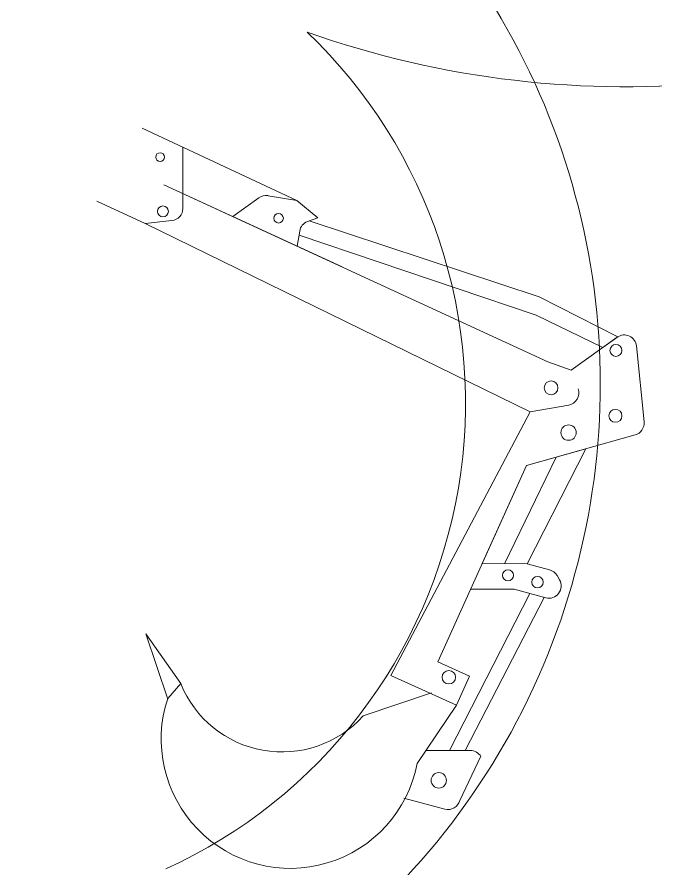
# Model space of a CAD drawing. Header units: millimetres. Extents: x -36433 to 17091, y -3786 to 28324.
# Drawn here: x -23569 to -20655, y 19725 to 23607 of the extents above; entities that cross this region are included whole.
import ezdxf

# ---------------------------------------------------------------- set-up
doc = ezdxf.new("R2010")
doc.units = ezdxf.units.MM

msp = doc.modelspace()

# ---------------------------------------------------------------- linework, layer by layer
at = {"linetype": 'Continuous', "lineweight": 5}
for p, q in [((-22999.2, 23100.9), (-22293.8, 22771.3)), ((-22813.1, 22838.9), (-22813.1, 23013.9)), ((-22899.3, 22842.6), (-21149, 22035.7)), ((-22899.3, 22842.6), (-22086.3, 22467.8)), ((-22813.1, 22838.9), (-22813.1, 22734.5)), ((-22424.5, 22792.8), (-22293.8, 22771.3)), ((-22985.6, 22666.5), (-23205.6, 22767.9)), ((-22585, 22697.7), (-22466, 22783.1)), ((-22293.8, 22771.3), (-22197.8, 22692.5)), ((-22863.1, 22679.1), (-22985.6, 22666.5)), ((-22086.3, 22467.8), (-22585, 22697.7)), ((-22197.8, 22692.5), (-22244.9, 22674.7)), ((-21188.2, 22332.4), (-22236.4, 22677.9)), ((-22985.6, 22666.5), (-21228.4, 21807)), ((-22280.2, 22631.7), (-22291.6, 22562.4)), ((-22283.3, 22612.9), (-21202.1, 22248.5)), ((-21188.2, 22332.4), (-20828.5, 22150.1)), ((-21202.1, 22248.5), (-20897.6, 22100.5)), ((-20897.6, 22100.5), (-20828.5, 22150.1)), ((-21149, 22035.7), (-21041.8, 21997.1)), ((-21053, 21838.5), (-21228.4, 21807)), ((-20975.2, 21639.5), (-21245.3, 21563.8)), ((-21243.3, 21115.5), (-20975.2, 21639.5)), ((-20975.2, 21639.5), (-20975.2, 21639.5)), ((-21110.3, 21601.7), (-21345.6, 21115.8)), ((-21245.3, 21563.8), (-21110.3, 21601.7)), ((-21245.3, 21563.8), (-21448, 21116.1)), ((-21448, 21116.1), (-21243.3, 21115.5)), ((-21243.3, 21115.5), (-21140.1, 21087.6)), ((-21106.4, 21061.5), (-21095, 21041.7)), ((-21230.2, 20979.8), (-21597.2, 20264.6)), ((-21302.6, 20999.5), (-21500.6, 21000)), ((-21157.9, 20960.2), (-21302.6, 20999.5)), ((-21165.4, 20962.3), (-21525.4, 20264.4)), ((-22881.3, 20498.7), (-22981.6, 20796.3)), ((-22981.6, 20796.3), (-22822.6, 20569.1)), ((-22822.6, 20569.1), (-22882.2, 20501.4)), ((-21703.9, 20264.9), (-21501.7, 20264.3)), ((-21454.5, 20238), (-21549.8, 20036.4)), ((-21618.1, 19997.2), (-21805, 20047.9))]:
    msp.add_line(p, q, dxfattribs=at)
for points in [[(-21228.4, 21807), (-21864.7, 20606.3), (-21565.3, 20470.8), (-21505.6, 20602.7), (-21650.7, 20668.4), (-21245.3, 21563.8), (-20750.1, 21702.5, 0.363955), (-20709.7, 21761.6), (-20743.9, 22108, 0.57735), (-20831.8, 22147.7), (-21041.8, 21997.1)], [(-21679.6, 20526.9), (-21991.1, 20421.9, -0.553772), (-22822.6, 20569.1, -2.260649)], [(-21565.3, 20470.8), (-21744.4, 20204.7, -1.066305), (-22882.2, 20501.4, -0.767327)]]:
    msp.add_lwpolyline(points, format="xyb", dxfattribs=at)
for centre, radius in [((-22917, 22968.7), 19.8), ((-22903.9, 22721.1), 24.7), ((-22376.4, 22689.9), 21.7), ((-20838, 22087.5), 27.2), ((-21133.4, 21917), 31.3), ((-20840, 21789.5), 29.6), ((-21053.9, 21713), 35.1), ((-21330.1, 21062.7), 25), ((-21195.6, 21031.3), 26.3), ((-21599.8, 20598.3), 30.8), ((-21645.8, 20128.4), 35.1)]:
    msp.add_circle(centre, radius, dxfattribs=at)
for centre, radius, start, end in [((-20797.8, 27627.6), 4338.3, 250.4967, 352.7277), ((-24203.8, 21934.9), 3294.6, 275.0084, 37.1445), ((-23858.8, 21849.6), 2335, 294.4814, 46.3184), ((-22433.5, 22737.9), 55.7, 80.6427, 125.6427), ((-22868.8, 22734.5), 55.7, 275.8769, 0), ((-22225.2, 22622.6), 55.7, 110.6427, 170.6427), ((-21062.8, 21893.3), 55.7, 280.1696, 20.2491), ((-21154.7, 21033.8), 55.7, 29.8376, 74.8376), ((-21143.3, 21014), 55.7, 254.8376, 29.8376), ((-21501.9, 20208.7), 55.7, 29.8376, 89.8376), ((-21603.6, 20051), 55.7, 254.8376, 344.8376)]:
    msp.add_arc(centre, radius, start, end, dxfattribs=at)

doc.saveas('drawing.dxf')
